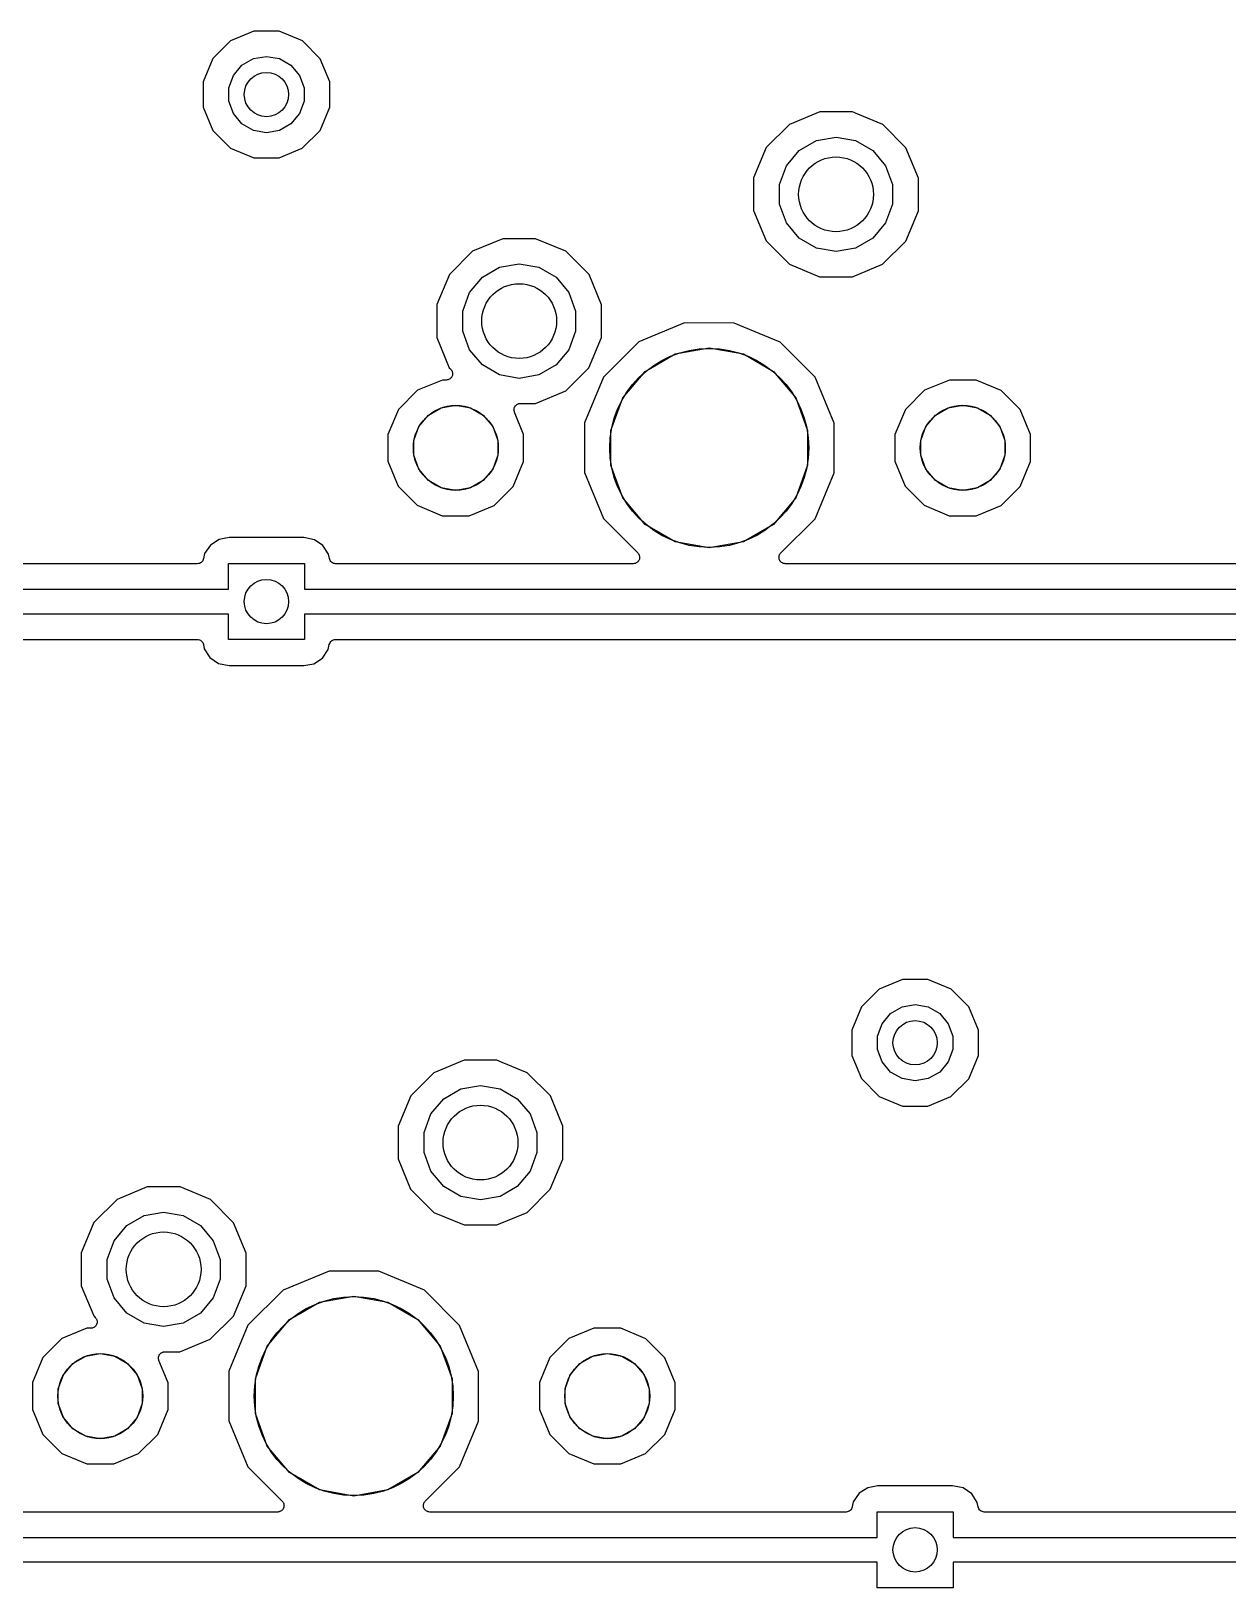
# Model space of a CAD drawing. Extents: x 36 to 201, y -145 to -29.
# Drawn here: x 153.28 to 177.27, y -139.84 to -108.65 of the extents above; entities that cross this region are included whole.
import ezdxf

# ---------------------------------------------------------------- set-up
doc = ezdxf.new("R2010")
doc.units = 0
doc.header["$MEASUREMENT"] = 0
doc.layers.add('BLACK', color=7, linetype='CONTINUOUS')

msp = doc.modelspace()

# ---------------------------------------------------------------- linework, layer by layer
at = {"layer": 'Black'}
for p, q in [((157.282, -108.843), (156.924, -109.2)), ((157.748, -108.65), (157.282, -108.843)), ((158.254, -108.65), (157.748, -108.65)), ((158.72, -108.844), (158.254, -108.65)), ((159.077, -109.202), (158.72, -108.844)), ((157.738, -109.201), (158, -109.155)), ((158, -109.155), (158.262, -109.201)), ((156.924, -109.2), (156.73, -109.666)), ((157.338, -109.538), (157.508, -109.334)), ((157.508, -109.334), (157.738, -109.201)), ((158.262, -109.201), (158.492, -109.334)), ((158.492, -109.334), (158.662, -109.538)), ((159.27, -109.668), (159.077, -109.202)), ((156.73, -109.666), (156.73, -110.172)), ((157.247, -109.787), (157.338, -109.538)), ((157.247, -110.053), (157.247, -109.787)), ((158.662, -109.538), (158.753, -109.787)), ((158.753, -109.787), (158.753, -110.053)), ((159.27, -110.174), (159.27, -109.668)), ((157.338, -110.302), (157.247, -110.053)), ((158.753, -110.053), (158.662, -110.302)), ((156.73, -110.172), (156.923, -110.638)), ((157.508, -110.506), (157.338, -110.302)), ((158.662, -110.302), (158.492, -110.506)), ((159.076, -110.64), (159.27, -110.174)), ((169.088, -110.269), (168.481, -110.52)), ((169.745, -110.269), (169.088, -110.269)), ((169.852, -110.314), (169.745, -110.269)), ((170.351, -110.521), (169.852, -110.314)), ((156.923, -110.638), (157.28, -110.996)), ((157.738, -110.639), (157.508, -110.506)), ((158, -110.685), (157.738, -110.639)), ((158.262, -110.639), (158, -110.685)), ((158.492, -110.506), (158.262, -110.639)), ((158.718, -110.997), (159.076, -110.64)), ((168.481, -110.52), (168.016, -110.984)), ((170.815, -110.986), (170.351, -110.521)), ((157.28, -110.996), (157.746, -111.19)), ((158.252, -111.19), (158.718, -110.997)), ((168.016, -110.984), (167.764, -111.59)), ((168.421, -111.346), (168.677, -111.041)), ((168.677, -111.041), (169.023, -110.842)), ((169.023, -110.842), (169.415, -110.773)), ((169.415, -110.773), (169.807, -110.842)), ((169.807, -110.842), (170.153, -111.041)), ((170.153, -111.041), (170.409, -111.346)), ((171.066, -111.593), (170.815, -110.986)), ((157.746, -111.19), (158.252, -111.19)), ((168.285, -111.721), (168.421, -111.346)), ((170.409, -111.346), (170.545, -111.721)), ((167.764, -111.59), (167.764, -112.247)), ((171.066, -112.25), (171.066, -111.593)), ((168.285, -112.119), (168.285, -111.721)), ((170.545, -111.721), (170.545, -112.119)), ((167.764, -112.247), (168.015, -112.854)), ((168.421, -112.494), (168.285, -112.119)), ((170.545, -112.119), (170.409, -112.494)), ((170.814, -112.856), (171.066, -112.25)), ((168.677, -112.799), (168.421, -112.494)), ((170.409, -112.494), (170.153, -112.799)), ((162.738, -112.809), (162.131, -113.06)), ((163.395, -112.809), (162.738, -112.809)), ((164.001, -113.061), (163.395, -112.809)), ((168.015, -112.854), (168.479, -113.319)), ((169.023, -112.998), (168.677, -112.799)), ((170.153, -112.799), (169.807, -112.998)), ((170.349, -113.32), (170.814, -112.856)), ((162.131, -113.06), (161.666, -113.524)), ((164.465, -113.526), (164.001, -113.061)), ((169.415, -113.067), (169.023, -112.998)), ((169.807, -112.998), (169.415, -113.067)), ((161.666, -113.524), (161.414, -114.13)), ((162.327, -113.581), (162.673, -113.382)), ((162.673, -113.382), (163.065, -113.313)), ((163.065, -113.313), (163.457, -113.382)), ((163.457, -113.382), (163.803, -113.581)), ((164.716, -114.133), (164.465, -113.526)), ((168.479, -113.319), (169.085, -113.571)), ((169.742, -113.571), (170.349, -113.32)), ((162.071, -113.886), (162.327, -113.581)), ((163.803, -113.581), (164.059, -113.886)), ((169.085, -113.571), (169.742, -113.571)), ((161.414, -114.13), (161.414, -114.787)), ((161.935, -114.261), (162.071, -113.886)), ((164.059, -113.886), (164.195, -114.261)), ((164.716, -114.79), (164.716, -114.133)), ((161.935, -114.659), (161.935, -114.261)), ((164.195, -114.261), (164.195, -114.659)), ((162.071, -115.034), (161.935, -114.659)), ((164.195, -114.659), (164.059, -115.034)), ((166.38, -114.498), (165.46, -114.878)), ((167.375, -114.499), (166.38, -114.498)), ((168.294, -114.88), (167.375, -114.499)), ((161.414, -114.787), (161.665, -115.394)), ((162.327, -115.339), (162.071, -115.034)), ((164.059, -115.034), (163.803, -115.339)), ((164.464, -115.396), (164.716, -114.79)), ((165.46, -114.878), (164.755, -115.581)), ((166.19, -115.119), (166.875, -114.998)), ((166.875, -114.998), (167.56, -115.119)), ((168.997, -115.585), (168.294, -114.88)), ((161.665, -115.394), (161.695, -115.424)), ((162.673, -115.538), (162.327, -115.339)), ((163.803, -115.339), (163.457, -115.538)), ((163.999, -115.86), (164.464, -115.396)), ((165.588, -115.467), (166.19, -115.119)), ((167.56, -115.119), (168.162, -115.467)), ((161.526, -115.641), (161.026, -115.847)), ((161.605, -115.641), (161.526, -115.641)), ((161.621, -115.638), (161.605, -115.641)), ((161.638, -115.637), (161.621, -115.638)), ((161.643, -115.634), (161.638, -115.637)), ((161.648, -115.633), (161.643, -115.634)), ((161.663, -115.625), (161.648, -115.633)), ((161.678, -115.618), (161.663, -115.625)), ((161.682, -115.614), (161.678, -115.618)), ((161.686, -115.611), (161.682, -115.614)), ((161.697, -115.599), (161.686, -115.611)), ((161.695, -115.424), (161.704, -115.438)), ((161.709, -115.587), (161.697, -115.599)), ((161.704, -115.438), (161.715, -115.451)), ((161.711, -115.582), (161.709, -115.587)), ((161.715, -115.578), (161.711, -115.582)), ((161.715, -115.451), (161.717, -115.456)), ((161.72, -115.562), (161.715, -115.578)), ((161.717, -115.456), (161.72, -115.46)), ((161.72, -115.46), (161.724, -115.476)), ((161.727, -115.547), (161.72, -115.562)), ((161.724, -115.476), (161.73, -115.492)), ((161.728, -115.541), (161.727, -115.547)), ((161.73, -115.536), (161.728, -115.541)), ((161.73, -115.492), (161.73, -115.498)), ((161.73, -115.498), (161.731, -115.503)), ((161.731, -115.503), (161.73, -115.519)), ((161.73, -115.519), (161.73, -115.536)), ((163.065, -115.607), (162.673, -115.538)), ((163.457, -115.538), (163.065, -115.607)), ((164.755, -115.581), (164.374, -116.5)), ((165.142, -115.999), (165.588, -115.467)), ((168.162, -115.467), (168.608, -115.999)), ((169.377, -116.505), (168.997, -115.585)), ((171.686, -115.641), (171.186, -115.847)), ((172.226, -115.641), (171.686, -115.641)), ((172.726, -115.849), (172.226, -115.641)), ((161.026, -115.847), (160.644, -116.229)), ((163.392, -116.111), (163.999, -115.86)), ((164.904, -116.652), (165.142, -115.999)), ((168.608, -115.999), (168.846, -116.652)), ((171.186, -115.847), (170.804, -116.229)), ((173.108, -116.231), (172.726, -115.849)), ((160.644, -116.229), (160.436, -116.729)), ((161.055, -116.573), (161.246, -116.346)), ((161.246, -116.346), (161.503, -116.197)), ((161.503, -116.197), (161.795, -116.146)), ((161.795, -116.146), (162.087, -116.197)), ((162.087, -116.197), (162.344, -116.346)), ((162.344, -116.346), (162.535, -116.573)), ((162.961, -116.243), (162.963, -116.23)), ((162.963, -116.252), (162.961, -116.243)), ((162.963, -116.216), (162.966, -116.208)), ((162.963, -116.23), (162.963, -116.216)), ((162.963, -116.26), (162.963, -116.252)), ((162.968, -116.273), (162.963, -116.26)), ((162.966, -116.208), (162.967, -116.2)), ((162.967, -116.2), (162.973, -116.187)), ((162.971, -116.287), (162.968, -116.273)), ((163.154, -116.731), (162.971, -116.287)), ((162.973, -116.187), (162.978, -116.174)), ((162.978, -116.174), (162.983, -116.168)), ((162.983, -116.168), (162.987, -116.161)), ((162.987, -116.161), (162.997, -116.151)), ((162.997, -116.151), (163.006, -116.141)), ((163.006, -116.141), (163.014, -116.136)), ((163.014, -116.136), (163.02, -116.131)), ((163.02, -116.131), (163.033, -116.126)), ((163.033, -116.126), (163.045, -116.119)), ((163.045, -116.119), (163.053, -116.117)), ((163.053, -116.117), (163.061, -116.114)), ((163.061, -116.114), (163.074, -116.113)), ((163.074, -116.113), (163.088, -116.111)), ((163.088, -116.111), (163.392, -116.111)), ((170.804, -116.229), (170.596, -116.729)), ((171.215, -116.573), (171.406, -116.346)), ((171.406, -116.346), (171.663, -116.197)), ((171.663, -116.197), (171.955, -116.146)), ((171.955, -116.146), (172.247, -116.197)), ((172.247, -116.197), (172.504, -116.346)), ((172.504, -116.346), (172.695, -116.573)), ((173.314, -116.731), (173.108, -116.231)), ((160.954, -116.852), (161.055, -116.573)), ((162.535, -116.573), (162.636, -116.852)), ((164.374, -116.5), (164.373, -117.495)), ((164.904, -117.348), (164.904, -116.652)), ((168.846, -116.652), (168.846, -117.348)), ((169.377, -117.294), (169.377, -116.505)), ((171.114, -116.852), (171.215, -116.573)), ((172.695, -116.573), (172.796, -116.852)), ((160.436, -116.729), (160.436, -117.269)), ((160.954, -117.148), (160.954, -116.852)), ((162.636, -116.852), (162.636, -117.148)), ((163.154, -117.271), (163.154, -116.731)), ((170.596, -116.729), (170.596, -117.269)), ((171.114, -117.148), (171.114, -116.852)), ((172.796, -116.852), (172.796, -117.148)), ((173.314, -117.271), (173.314, -116.731)), ((160.436, -117.269), (160.642, -117.769)), ((161.055, -117.427), (160.954, -117.148)), ((162.636, -117.148), (162.535, -117.427)), ((162.946, -117.771), (163.154, -117.271)), ((170.596, -117.269), (170.802, -117.769)), ((171.215, -117.427), (171.114, -117.148)), ((172.796, -117.148), (172.695, -117.427)), ((173.106, -117.771), (173.314, -117.271)), ((161.246, -117.654), (161.055, -117.427)), ((162.535, -117.427), (162.344, -117.654)), ((164.373, -117.495), (164.753, -118.415)), ((165.142, -118.001), (164.904, -117.348)), ((168.846, -117.348), (168.608, -118.001)), ((168.995, -118.419), (169.376, -117.5)), ((169.376, -117.5), (169.377, -117.294)), ((169.377, -117.294), (169.377, -117.294)), ((171.406, -117.654), (171.215, -117.427)), ((172.695, -117.427), (172.504, -117.654)), ((160.642, -117.769), (161.024, -118.151)), ((161.503, -117.803), (161.246, -117.654)), ((161.795, -117.854), (161.503, -117.803)), ((162.087, -117.803), (161.795, -117.854)), ((162.344, -117.654), (162.087, -117.803)), ((162.564, -118.153), (162.946, -117.771)), ((170.802, -117.769), (171.184, -118.151)), ((171.663, -117.803), (171.406, -117.654)), ((171.955, -117.854), (171.663, -117.803)), ((172.247, -117.803), (171.955, -117.854)), ((172.504, -117.654), (172.247, -117.803)), ((172.724, -118.153), (173.106, -117.771)), ((161.024, -118.151), (161.524, -118.359)), ((162.064, -118.359), (162.564, -118.153)), ((165.588, -118.533), (165.142, -118.001)), ((168.608, -118.001), (168.162, -118.533)), ((171.184, -118.151), (171.684, -118.359)), ((172.224, -118.359), (172.724, -118.153)), ((161.524, -118.359), (162.064, -118.359)), ((164.753, -118.415), (165.441, -119.105)), ((168.308, -119.105), (168.995, -118.419)), ((171.684, -118.359), (172.224, -118.359)), ((157.051, -118.835), (156.877, -118.947)), ((157.25, -118.798), (157.051, -118.835)), ((158.749, -118.798), (157.25, -118.798)), ((158.963, -118.841), (158.749, -118.798)), ((159.133, -118.957), (158.963, -118.841)), ((166.19, -118.881), (165.588, -118.533)), ((168.162, -118.533), (167.56, -118.881)), ((156.761, -119.117), (156.74, -119.22)), ((156.877, -118.947), (156.761, -119.117)), ((159.245, -119.131), (159.133, -118.957)), ((159.261, -119.218), (159.245, -119.131)), ((165.441, -119.105), (165.451, -119.119)), ((165.451, -119.119), (165.462, -119.131)), ((165.462, -119.131), (165.464, -119.137)), ((165.464, -119.137), (165.467, -119.141)), ((165.467, -119.141), (165.471, -119.157)), ((166.875, -119.002), (166.19, -118.881)), ((167.56, -118.881), (166.875, -119.002)), ((168.278, -119.157), (168.282, -119.141)), ((168.282, -119.141), (168.285, -119.137)), ((168.285, -119.137), (168.287, -119.131)), ((168.287, -119.131), (168.298, -119.119)), ((168.298, -119.119), (168.308, -119.105)), ((156.615, -119.322), (142.272, -119.322)), ((156.636, -119.318), (156.615, -119.322)), ((156.656, -119.315), (156.636, -119.318)), ((156.657, -119.315), (156.656, -119.315)), ((156.659, -119.314), (156.657, -119.315)), ((156.677, -119.304), (156.659, -119.314)), ((156.695, -119.294), (156.677, -119.304)), ((156.696, -119.293), (156.695, -119.294)), ((156.697, -119.292), (156.696, -119.293)), ((156.71, -119.277), (156.697, -119.292)), ((156.724, -119.261), (156.71, -119.277)), ((156.725, -119.258), (156.724, -119.26)), ((156.724, -119.26), (156.724, -119.261)), ((156.732, -119.239), (156.725, -119.258)), ((156.74, -119.22), (156.732, -119.239)), ((157.238, -119.83), (157.238, -119.318)), ((157.238, -119.318), (158.762, -119.318)), ((158.762, -119.318), (158.762, -119.83)), ((159.269, -119.238), (159.261, -119.218)), ((159.276, -119.258), (159.269, -119.238)), ((159.277, -119.259), (159.276, -119.258)), ((159.277, -119.26), (159.277, -119.259)), ((159.291, -119.276), (159.277, -119.26)), ((159.305, -119.292), (159.291, -119.276)), ((159.305, -119.293), (159.305, -119.292)), ((159.306, -119.293), (159.305, -119.293)), ((159.324, -119.304), (159.306, -119.293)), ((159.343, -119.314), (159.324, -119.304)), ((159.344, -119.314), (159.343, -119.314)), ((159.344, -119.315), (159.344, -119.314)), ((159.365, -119.318), (159.344, -119.315)), ((159.386, -119.322), (159.365, -119.318)), ((165.352, -119.322), (159.386, -119.322)), ((165.368, -119.319), (165.352, -119.322)), ((165.384, -119.318), (165.368, -119.319)), ((165.389, -119.315), (165.384, -119.318)), ((165.395, -119.314), (165.389, -119.315)), ((165.409, -119.306), (165.395, -119.314)), ((165.424, -119.299), (165.409, -119.306)), ((165.428, -119.295), (165.424, -119.299)), ((165.433, -119.292), (165.428, -119.295)), ((165.444, -119.28), (165.433, -119.292)), ((165.456, -119.268), (165.444, -119.28)), ((165.458, -119.263), (165.456, -119.268)), ((165.462, -119.258), (165.458, -119.263)), ((165.467, -119.243), (165.462, -119.258)), ((165.474, -119.228), (165.467, -119.243)), ((165.471, -119.157), (165.477, -119.173)), ((165.475, -119.222), (165.474, -119.228)), ((165.477, -119.217), (165.475, -119.222)), ((165.477, -119.173), (165.477, -119.179)), ((165.477, -119.179), (165.478, -119.184)), ((165.478, -119.184), (165.477, -119.201)), ((165.477, -119.201), (165.477, -119.217)), ((168.271, -119.184), (168.272, -119.178)), ((168.272, -119.2), (168.271, -119.184)), ((168.272, -119.173), (168.278, -119.157)), ((168.272, -119.178), (168.272, -119.173)), ((168.272, -119.217), (168.272, -119.2)), ((168.274, -119.222), (168.272, -119.217)), ((168.275, -119.228), (168.274, -119.222)), ((168.282, -119.243), (168.275, -119.228)), ((168.287, -119.258), (168.282, -119.243)), ((168.291, -119.263), (168.287, -119.258)), ((168.293, -119.268), (168.291, -119.263)), ((168.305, -119.28), (168.293, -119.268)), ((168.316, -119.292), (168.305, -119.28)), ((168.32, -119.295), (168.316, -119.292)), ((168.324, -119.299), (168.32, -119.295)), ((168.339, -119.306), (168.324, -119.299)), ((168.354, -119.314), (168.339, -119.306)), ((168.359, -119.315), (168.354, -119.314)), ((168.364, -119.318), (168.359, -119.315)), ((168.381, -119.319), (168.364, -119.318)), ((168.397, -119.322), (168.381, -119.319)), ((182.615, -119.322), (168.397, -119.322)), ((131.762, -119.83), (157.238, -119.83)), ((158.762, -119.83), (183.238, -119.83)), ((157.238, -120.33), (131.762, -120.33)), ((157.238, -120.842), (157.238, -120.33)), ((183.238, -120.33), (158.762, -120.33)), ((158.762, -120.33), (158.762, -120.842)), ((132.385, -120.838), (156.614, -120.838)), ((156.614, -120.838), (156.635, -120.842)), ((156.635, -120.842), (156.656, -120.845)), ((156.656, -120.845), (156.656, -120.846)), ((156.656, -120.846), (156.657, -120.846)), ((156.657, -120.846), (156.676, -120.856)), ((156.676, -120.856), (156.694, -120.867)), ((156.694, -120.867), (156.695, -120.867)), ((156.695, -120.867), (156.695, -120.868)), ((156.695, -120.868), (156.709, -120.884)), ((156.709, -120.884), (156.723, -120.9)), ((156.723, -120.9), (156.723, -120.901)), ((156.723, -120.901), (156.724, -120.901)), ((156.724, -120.901), (156.731, -120.922)), ((156.731, -120.922), (156.739, -120.942)), ((156.739, -120.942), (156.755, -121.029)), ((158.762, -120.842), (157.238, -120.842)), ((159.239, -121.043), (159.26, -120.94)), ((159.26, -120.94), (159.268, -120.921)), ((159.268, -120.921), (159.275, -120.901)), ((159.275, -120.901), (159.276, -120.9)), ((159.276, -120.899), (159.29, -120.883)), ((159.276, -120.9), (159.276, -120.899)), ((159.29, -120.883), (159.303, -120.868)), ((159.303, -120.868), (159.304, -120.867)), ((159.304, -120.867), (159.305, -120.866)), ((159.305, -120.866), (159.323, -120.856)), ((159.323, -120.856), (159.341, -120.846)), ((159.341, -120.846), (159.343, -120.845)), ((159.343, -120.845), (159.344, -120.845)), ((159.344, -120.845), (159.364, -120.842)), ((159.364, -120.842), (159.385, -120.838)), ((159.385, -120.838), (182.614, -120.838)), ((156.755, -121.029), (156.867, -121.203)), ((156.867, -121.203), (157.037, -121.319)), ((157.037, -121.319), (157.251, -121.362)), ((158.75, -121.362), (158.949, -121.325)), ((158.949, -121.325), (159.123, -121.213)), ((159.123, -121.213), (159.239, -121.043)), ((157.251, -121.362), (158.75, -121.362)), ((170.282, -127.843), (169.924, -128.2)), ((170.748, -127.65), (170.282, -127.843)), ((171.254, -127.65), (170.748, -127.65)), ((171.72, -127.844), (171.254, -127.65)), ((172.077, -128.202), (171.72, -127.844)), ((170.738, -128.201), (171, -128.155)), ((171, -128.155), (171.262, -128.201)), ((169.924, -128.2), (169.73, -128.666)), ((170.338, -128.538), (170.508, -128.334)), ((170.508, -128.334), (170.738, -128.201)), ((171.262, -128.201), (171.492, -128.334)), ((171.492, -128.334), (171.662, -128.538)), ((172.27, -128.668), (172.077, -128.202)), ((169.73, -128.666), (169.73, -129.172)), ((170.247, -128.787), (170.338, -128.538)), ((170.247, -129.053), (170.247, -128.787)), ((171.662, -128.538), (171.753, -128.787)), ((171.753, -128.787), (171.753, -129.053)), ((172.27, -129.174), (172.27, -128.668)), ((170.338, -129.302), (170.247, -129.053)), ((171.753, -129.053), (171.662, -129.302)), ((161.963, -129.269), (161.356, -129.52)), ((162.62, -129.269), (161.963, -129.269)), ((162.727, -129.314), (162.62, -129.269)), ((163.226, -129.521), (162.727, -129.314)), ((169.73, -129.172), (169.923, -129.638)), ((170.508, -129.506), (170.338, -129.302)), ((171.662, -129.302), (171.492, -129.506)), ((172.076, -129.64), (172.27, -129.174)), ((161.356, -129.52), (160.891, -129.984)), ((163.69, -129.986), (163.226, -129.521)), ((169.923, -129.638), (170.28, -129.996)), ((170.738, -129.639), (170.508, -129.506)), ((171, -129.685), (170.738, -129.639)), ((171.262, -129.639), (171, -129.685)), ((171.492, -129.506), (171.262, -129.639)), ((171.718, -129.997), (172.076, -129.64)), ((160.891, -129.984), (160.639, -130.59)), ((161.296, -130.346), (161.552, -130.041)), ((161.552, -130.041), (161.898, -129.842)), ((161.898, -129.842), (162.29, -129.773)), ((162.29, -129.773), (162.682, -129.842)), ((162.682, -129.842), (163.028, -130.041)), ((163.028, -130.041), (163.284, -130.346)), ((163.941, -130.593), (163.69, -129.986)), ((170.28, -129.996), (170.746, -130.19)), ((171.252, -130.19), (171.718, -129.997)), ((161.16, -130.721), (161.296, -130.346)), ((163.284, -130.346), (163.42, -130.721)), ((170.746, -130.19), (171.252, -130.19)), ((160.639, -130.59), (160.639, -131.247)), ((163.941, -131.25), (163.941, -130.593)), ((161.16, -131.119), (161.16, -130.721)), ((163.42, -130.721), (163.42, -131.119)), ((160.639, -131.247), (160.89, -131.854)), ((161.296, -131.494), (161.16, -131.119)), ((163.42, -131.119), (163.284, -131.494)), ((163.689, -131.856), (163.941, -131.25)), ((161.552, -131.799), (161.296, -131.494)), ((163.284, -131.494), (163.028, -131.799)), ((155.613, -131.809), (155.006, -132.06)), ((156.27, -131.809), (155.613, -131.809)), ((156.876, -132.061), (156.27, -131.809)), ((160.89, -131.854), (161.354, -132.319)), ((161.898, -131.998), (161.552, -131.799)), ((163.028, -131.799), (162.682, -131.998)), ((163.224, -132.32), (163.689, -131.856)), ((155.006, -132.06), (154.541, -132.524)), ((157.34, -132.526), (156.876, -132.061)), ((162.29, -132.067), (161.898, -131.998)), ((162.682, -131.998), (162.29, -132.067)), ((154.541, -132.524), (154.289, -133.13)), ((155.202, -132.581), (155.548, -132.382)), ((155.548, -132.382), (155.94, -132.313)), ((155.94, -132.313), (156.332, -132.382)), ((156.332, -132.382), (156.678, -132.581)), ((157.591, -133.133), (157.34, -132.526)), ((161.354, -132.319), (161.96, -132.571)), ((162.617, -132.571), (163.224, -132.32)), ((154.946, -132.886), (155.202, -132.581)), ((156.678, -132.581), (156.934, -132.886)), ((161.96, -132.571), (162.617, -132.571)), ((154.289, -133.13), (154.289, -133.787)), ((154.81, -133.261), (154.946, -132.886)), ((156.934, -132.886), (157.07, -133.261)), ((157.591, -133.79), (157.591, -133.133)), ((154.81, -133.659), (154.81, -133.261)), ((157.07, -133.261), (157.07, -133.659)), ((159.255, -133.498), (158.335, -133.878)), ((160.25, -133.499), (159.255, -133.498)), ((161.169, -133.88), (160.25, -133.499)), ((154.289, -133.787), (154.54, -134.394)), ((154.946, -134.034), (154.81, -133.659)), ((157.07, -133.659), (156.934, -134.034)), ((157.339, -134.396), (157.591, -133.79)), ((155.202, -134.339), (154.946, -134.034)), ((156.934, -134.034), (156.678, -134.339)), ((158.335, -133.878), (157.63, -134.581)), ((158.463, -134.467), (159.065, -134.119)), ((159.065, -134.119), (159.75, -133.998)), ((159.75, -133.998), (160.435, -134.119)), ((160.435, -134.119), (161.037, -134.467)), ((161.872, -134.585), (161.169, -133.88)), ((154.54, -134.394), (154.57, -134.424)), ((154.57, -134.424), (154.579, -134.438)), ((155.548, -134.538), (155.202, -134.339)), ((156.678, -134.339), (156.332, -134.538)), ((156.874, -134.86), (157.339, -134.396)), ((154.401, -134.641), (153.901, -134.847)), ((154.48, -134.641), (154.401, -134.641)), ((154.496, -134.638), (154.48, -134.641)), ((154.513, -134.637), (154.496, -134.638)), ((154.518, -134.634), (154.513, -134.637)), ((154.523, -134.633), (154.518, -134.634)), ((154.538, -134.625), (154.523, -134.633)), ((154.553, -134.618), (154.538, -134.625)), ((154.557, -134.614), (154.553, -134.618)), ((154.561, -134.611), (154.557, -134.614)), ((154.572, -134.599), (154.561, -134.611)), ((154.584, -134.587), (154.572, -134.599)), ((154.579, -134.438), (154.59, -134.451)), ((154.586, -134.582), (154.584, -134.587)), ((154.59, -134.578), (154.586, -134.582)), ((154.59, -134.451), (154.592, -134.456)), ((154.595, -134.562), (154.59, -134.578)), ((154.592, -134.456), (154.595, -134.46)), ((154.595, -134.46), (154.599, -134.476)), ((154.602, -134.547), (154.595, -134.562)), ((154.599, -134.476), (154.605, -134.492)), ((154.603, -134.541), (154.602, -134.547)), ((154.605, -134.536), (154.603, -134.541)), ((154.605, -134.492), (154.605, -134.498)), ((154.605, -134.498), (154.606, -134.503)), ((154.606, -134.503), (154.605, -134.519)), ((154.605, -134.519), (154.605, -134.536)), ((155.94, -134.607), (155.548, -134.538)), ((156.332, -134.538), (155.94, -134.607)), ((157.63, -134.581), (157.249, -135.5)), ((158.017, -134.999), (158.463, -134.467)), ((161.037, -134.467), (161.483, -134.999)), ((162.252, -135.505), (161.872, -134.585)), ((164.561, -134.641), (164.061, -134.847)), ((165.101, -134.641), (164.561, -134.641)), ((165.601, -134.849), (165.101, -134.641)), ((153.901, -134.847), (153.519, -135.229)), ((156.267, -135.111), (156.874, -134.86)), ((157.779, -135.652), (158.017, -134.999)), ((161.483, -134.999), (161.721, -135.652)), ((164.061, -134.847), (163.679, -135.229)), ((165.983, -135.231), (165.601, -134.849)), ((153.519, -135.229), (153.311, -135.729)), ((153.93, -135.573), (154.121, -135.346)), ((154.121, -135.346), (154.378, -135.197)), ((154.378, -135.197), (154.67, -135.146)), ((154.67, -135.146), (154.962, -135.197)), ((154.962, -135.197), (155.219, -135.346)), ((155.219, -135.346), (155.41, -135.573)), ((155.836, -135.243), (155.838, -135.23)), ((155.838, -135.252), (155.836, -135.243)), ((155.838, -135.216), (155.841, -135.208)), ((155.838, -135.23), (155.838, -135.216)), ((155.838, -135.26), (155.838, -135.252)), ((155.843, -135.273), (155.838, -135.26)), ((155.841, -135.208), (155.842, -135.2)), ((155.842, -135.2), (155.848, -135.187)), ((155.846, -135.287), (155.843, -135.273)), ((156.029, -135.731), (155.846, -135.287)), ((155.848, -135.187), (155.853, -135.174)), ((155.853, -135.174), (155.858, -135.168)), ((155.858, -135.168), (155.862, -135.161)), ((155.862, -135.161), (155.872, -135.151)), ((155.872, -135.151), (155.881, -135.141)), ((155.881, -135.141), (155.889, -135.136)), ((155.889, -135.136), (155.895, -135.131)), ((155.895, -135.131), (155.908, -135.126)), ((155.908, -135.126), (155.92, -135.119)), ((155.92, -135.119), (155.928, -135.117)), ((155.928, -135.117), (155.936, -135.114)), ((155.936, -135.114), (155.949, -135.113)), ((155.949, -135.113), (155.963, -135.111)), ((155.963, -135.111), (156.267, -135.111)), ((163.679, -135.229), (163.471, -135.729)), ((164.09, -135.573), (164.281, -135.346)), ((164.281, -135.346), (164.538, -135.197)), ((164.538, -135.197), (164.83, -135.146)), ((164.83, -135.146), (165.122, -135.197)), ((165.122, -135.197), (165.379, -135.346)), ((165.379, -135.346), (165.57, -135.573)), ((166.189, -135.731), (165.983, -135.231)), ((153.829, -135.852), (153.93, -135.573)), ((155.41, -135.573), (155.511, -135.852)), ((157.249, -135.5), (157.248, -136.495)), ((157.779, -136.348), (157.779, -135.652)), ((161.721, -135.652), (161.721, -136.348)), ((162.252, -136.294), (162.252, -135.505)), ((163.989, -135.852), (164.09, -135.573)), ((165.57, -135.573), (165.671, -135.852)), ((153.311, -135.729), (153.311, -136.269)), ((153.829, -136.148), (153.829, -135.852)), ((155.511, -135.852), (155.511, -136.148)), ((156.029, -136.271), (156.029, -135.731)), ((163.471, -135.729), (163.471, -136.269)), ((163.989, -136.148), (163.989, -135.852)), ((165.671, -135.852), (165.671, -136.148)), ((166.189, -136.271), (166.189, -135.731)), ((153.311, -136.269), (153.517, -136.769)), ((153.93, -136.427), (153.829, -136.148)), ((155.511, -136.148), (155.41, -136.427)), ((155.821, -136.771), (156.029, -136.271)), ((162.251, -136.5), (162.252, -136.294)), ((162.252, -136.294), (162.252, -136.294)), ((163.471, -136.269), (163.677, -136.769)), ((164.09, -136.427), (163.989, -136.148)), ((165.671, -136.148), (165.57, -136.427)), ((165.981, -136.771), (166.189, -136.271)), ((154.121, -136.654), (153.93, -136.427)), ((155.41, -136.427), (155.219, -136.654)), ((157.248, -136.495), (157.628, -137.415)), ((158.017, -137.001), (157.779, -136.348)), ((161.721, -136.348), (161.483, -137.001)), ((161.87, -137.419), (162.251, -136.5)), ((164.281, -136.654), (164.09, -136.427)), ((165.57, -136.427), (165.379, -136.654)), ((153.517, -136.769), (153.899, -137.151)), ((154.378, -136.803), (154.121, -136.654)), ((154.67, -136.854), (154.378, -136.803)), ((154.962, -136.803), (154.67, -136.854)), ((155.219, -136.654), (154.962, -136.803)), ((155.439, -137.153), (155.821, -136.771)), ((163.677, -136.769), (164.059, -137.151)), ((164.538, -136.803), (164.281, -136.654)), ((164.83, -136.854), (164.538, -136.803)), ((165.122, -136.803), (164.83, -136.854)), ((165.379, -136.654), (165.122, -136.803)), ((165.599, -137.153), (165.981, -136.771)), ((153.899, -137.151), (154.399, -137.359)), ((154.939, -137.359), (155.439, -137.153)), ((158.463, -137.533), (158.017, -137.001)), ((161.483, -137.001), (161.037, -137.533)), ((164.059, -137.151), (164.559, -137.359)), ((165.099, -137.359), (165.599, -137.153)), ((154.399, -137.359), (154.939, -137.359)), ((157.628, -137.415), (158.316, -138.105)), ((159.065, -137.881), (158.463, -137.533)), ((161.037, -137.533), (160.435, -137.881)), ((161.183, -138.105), (161.87, -137.419)), ((164.559, -137.359), (165.099, -137.359)), ((170.051, -137.835), (169.877, -137.947)), ((170.25, -137.798), (170.051, -137.835)), ((171.749, -137.798), (170.25, -137.798)), ((171.963, -137.841), (171.749, -137.798)), ((172.133, -137.957), (171.963, -137.841)), ((158.316, -138.105), (158.326, -138.119)), ((158.326, -138.119), (158.337, -138.131)), ((158.337, -138.131), (158.339, -138.137)), ((158.339, -138.137), (158.342, -138.141)), ((158.342, -138.141), (158.346, -138.157)), ((158.346, -138.157), (158.352, -138.173)), ((158.352, -138.173), (158.352, -138.179)), ((158.352, -138.179), (158.353, -138.184)), ((159.75, -138.002), (159.065, -137.881)), ((160.435, -137.881), (159.75, -138.002)), ((161.146, -138.184), (161.147, -138.178)), ((161.147, -138.173), (161.153, -138.157)), ((161.147, -138.178), (161.147, -138.173)), ((161.153, -138.157), (161.157, -138.141)), ((161.157, -138.141), (161.16, -138.137)), ((161.16, -138.137), (161.162, -138.131)), ((161.162, -138.131), (161.173, -138.119)), ((161.173, -138.119), (161.183, -138.105)), ((169.761, -138.117), (169.74, -138.22)), ((169.877, -137.947), (169.761, -138.117)), ((172.245, -138.131), (172.133, -137.957)), ((172.261, -138.218), (172.245, -138.131)), ((158.227, -138.322), (152.386, -138.322)), ((158.243, -138.319), (158.227, -138.322)), ((158.259, -138.318), (158.243, -138.319)), ((158.264, -138.315), (158.259, -138.318)), ((158.27, -138.314), (158.264, -138.315)), ((158.284, -138.306), (158.27, -138.314)), ((158.299, -138.299), (158.284, -138.306)), ((158.303, -138.295), (158.299, -138.299)), ((158.308, -138.292), (158.303, -138.295)), ((158.319, -138.28), (158.308, -138.292)), ((158.331, -138.268), (158.319, -138.28)), ((158.333, -138.263), (158.331, -138.268)), ((158.337, -138.258), (158.333, -138.263)), ((158.342, -138.243), (158.337, -138.258)), ((158.349, -138.228), (158.342, -138.243)), ((158.35, -138.222), (158.349, -138.228)), ((158.352, -138.217), (158.35, -138.222)), ((158.353, -138.184), (158.352, -138.201)), ((158.352, -138.201), (158.352, -138.217)), ((161.147, -138.2), (161.146, -138.184)), ((161.147, -138.217), (161.147, -138.2)), ((161.149, -138.222), (161.147, -138.217)), ((161.15, -138.228), (161.149, -138.222)), ((161.157, -138.243), (161.15, -138.228)), ((161.162, -138.258), (161.157, -138.243)), ((161.166, -138.263), (161.162, -138.258)), ((161.168, -138.268), (161.166, -138.263)), ((161.18, -138.28), (161.168, -138.268)), ((161.191, -138.292), (161.18, -138.28)), ((161.195, -138.295), (161.191, -138.292)), ((161.199, -138.299), (161.195, -138.295)), ((161.214, -138.306), (161.199, -138.299)), ((161.229, -138.314), (161.214, -138.306)), ((161.234, -138.315), (161.229, -138.314)), ((161.239, -138.318), (161.234, -138.315)), ((161.256, -138.319), (161.239, -138.318)), ((161.272, -138.322), (161.256, -138.319)), ((169.615, -138.322), (161.272, -138.322)), ((169.636, -138.318), (169.615, -138.322)), ((169.656, -138.315), (169.636, -138.318)), ((169.657, -138.315), (169.656, -138.315)), ((169.659, -138.314), (169.657, -138.315)), ((169.677, -138.304), (169.659, -138.314)), ((169.695, -138.294), (169.677, -138.304)), ((169.696, -138.293), (169.695, -138.294)), ((169.697, -138.292), (169.696, -138.293)), ((169.71, -138.277), (169.697, -138.292)), ((169.724, -138.261), (169.71, -138.277)), ((169.725, -138.258), (169.724, -138.26)), ((169.724, -138.26), (169.724, -138.261)), ((169.732, -138.239), (169.725, -138.258)), ((169.74, -138.22), (169.732, -138.239)), ((170.238, -138.83), (170.238, -138.318)), ((170.238, -138.318), (171.762, -138.318)), ((171.762, -138.318), (171.762, -138.83)), ((172.269, -138.238), (172.261, -138.218)), ((172.276, -138.258), (172.269, -138.238)), ((172.277, -138.259), (172.276, -138.258)), ((172.277, -138.26), (172.277, -138.259)), ((172.291, -138.276), (172.277, -138.26)), ((172.305, -138.292), (172.291, -138.276)), ((172.305, -138.293), (172.305, -138.292)), ((172.306, -138.293), (172.305, -138.293)), ((172.324, -138.304), (172.306, -138.293)), ((172.343, -138.314), (172.324, -138.304)), ((172.344, -138.314), (172.343, -138.314)), ((172.344, -138.315), (172.344, -138.314)), ((172.365, -138.318), (172.344, -138.315)), ((172.386, -138.322), (172.365, -138.318)), ((184.352, -138.322), (172.386, -138.322)), ((151.762, -138.83), (170.238, -138.83)), ((171.762, -138.83), (189.816, -138.83)), ((170.238, -139.33), (151.762, -139.33)), ((170.238, -139.842), (170.238, -139.33)), ((189.92, -139.33), (171.762, -139.33)), ((171.762, -139.33), (171.762, -139.842)), ((171.762, -139.842), (170.238, -139.842))]:
    msp.add_line(p, q, dxfattribs=at)
for centre, radius in [((158, -109.92), 0.4445), ((169.415, -111.92), 0.7493), ((163.065, -114.46), 0.7493), ((166.875, -117), 1.9939), ((161.795, -117), 0.8509), ((171.955, -117), 0.8509), ((158, -120.08), 0.4445), ((171, -128.92), 0.4445), ((162.29, -130.92), 0.7493), ((155.94, -133.46), 0.7493), ((159.75, -136), 1.9939), ((154.67, -136), 0.8509), ((164.83, -136), 0.8509), ((171, -139.08), 0.4445)]:
    msp.add_circle(centre, radius, dxfattribs=at)

doc.saveas('drawing.dxf')
